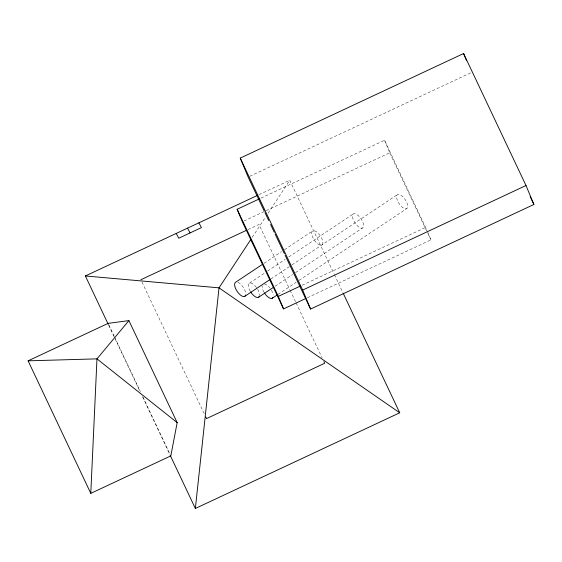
<?xml version="1.0" encoding="UTF-8"?>
<svg xmlns="http://www.w3.org/2000/svg" width="562" height="562" viewBox="0 0 562 562"><rect width="100%" height="100%" fill="white"/><g stroke="black" fill="none" stroke-linecap="round" stroke-linejoin="round"><path stroke-width="0.42" stroke-dasharray="2.81 2.11" d="M252.219 237.354L265.693 216.862M268.095 213.209L289.753 180.276L334.039 273.912M264.091 263.29L281.548 251.657M284.456 249.718L312.823 230.813M249.486 283.143L264.765 272.956M267.681 271.017L285.145 259.377M288.784 256.946L353.561 213.778M270.835 278.97L291.2 265.397M291.931 264.913L397.671 194.48M275.148 286.213L292.619 274.572M295.528 272.633L362.49 228.01A8.416 3.674 56.3 0 0 358.697 215.956A8.416 3.674 56.3 0 0 352.901 218.716A8.416 3.674 56.3 0 0 362.49 228.01M277.951 294.446L296.125 282.335M299.033 280.396L406.6 208.713A8.416 3.674 56.3 0 0 402.799 196.658A8.416 3.674 56.3 0 0 397.011 199.419A8.416 3.674 56.3 0 0 406.6 208.713M249.739 176.32L471.476 72.498M258.934 194.705L289.753 180.276M260.909 198.147L384.527 140.268L427.029 230.504M243.929 221.056L389.733 152.787L384.527 140.268M248.011 229.57L258.984 224.435L289.76 289.486M302.11 285.257L425.729 227.371M307.316 297.776L430.935 239.89L427.352 231.284M389.733 152.787L427.57 232.766M427.942 233.56L430.935 239.89M334.418 274.706L342.672 292.163M290.132 290.28L295.767 302.18M296.139 302.974L322.033 357.72M141.989 282.124L204.28 413.822M108.873 324.955L114.128 336.062M114.5 336.856L140.402 391.609M143.029 397.165L170.054 454.307M108.656 325.166L114.655 337.867M115.034 338.661L139.432 390.239M142.432 396.582L169.829 454.51M237.993 282.349A8.416 3.674 56.3 0 1 245.727 294.671M250.223 291.221A8.416 3.674 56.3 0 1 249.633 283.079A8.416 3.674 56.3 0 1 257.291 288.664M257.67 289.29A8.416 3.674 56.3 0 1 259.482 295.619M263.95 292.17A8.416 3.674 56.3 0 1 262.138 285.84M264.224 283.915A8.416 3.674 56.3 0 1 269.746 287.821M271.397 290.238A8.416 3.674 56.3 0 1 273.195 295.106M312.156 235.752A8.416 3.674 56.3 0 0 321.752 245.046A8.416 3.674 56.3 0 0 317.952 232.991A8.416 3.674 56.3 0 0 312.156 235.752"/><path stroke-width="0.84" d="M90.784 493.359L96.973 358.858L128.909 320.6L177.171 422.624L170.806 455.894L90.784 493.359L28.1 360.832L108.122 323.368L128.909 320.6M343.052 292.957L399.723 412.782L195.358 508.469L219.018 287.842L250.778 239.545M262.637 264.259L235.724 282.187A8.416 3.674 56.3 0 0 237.452 291.811A8.416 3.674 56.3 0 0 245.369 295.767M244.653 296.42L270.111 279.454M258.408 297.368L273.694 287.189M272.134 298.317L277.228 294.931M264.224 211.045L248.151 177.065L240.255 158.098L463.58 53.531L526.004 185.509L533.9 204.477L310.575 309.044L285.159 255.303M108.276 324.372L85.382 275.97L257.354 195.443M305.735 298.52L283.543 308.903L242.341 221.8L237.129 209.282L259.321 198.892M140.858 279.743L246.444 230.308M283.543 308.903L278.33 296.385L300.522 286.002M310.575 309.044L302.679 290.076L526.004 185.509M28.1 360.832L96.973 358.858L177.171 422.624M85.382 275.97L219.018 287.842L399.723 412.782M198.885 222.826L201.414 227.617L178.744 238.232L176.215 233.434M187.539 228.137L190.089 232.921M530.163 196.574L533.9 204.477M240.255 158.098L302.679 290.076M264.976 212.626L268.713 220.529M270.582 224.477L274.319 232.38M275.064 233.961L284.414 253.722M323.909 361.689L324.66 363.277L206.535 418.585L205.783 416.997M237.129 209.282L278.33 296.385M170.209 455.304L195.358 508.469M463.58 53.531L466.537 60.64M259.124 296.715A8.416 3.674 56.3 0 1 250.603 291.847M272.851 297.663A8.416 3.674 56.3 0 1 264.33 292.795"/></g></svg>
